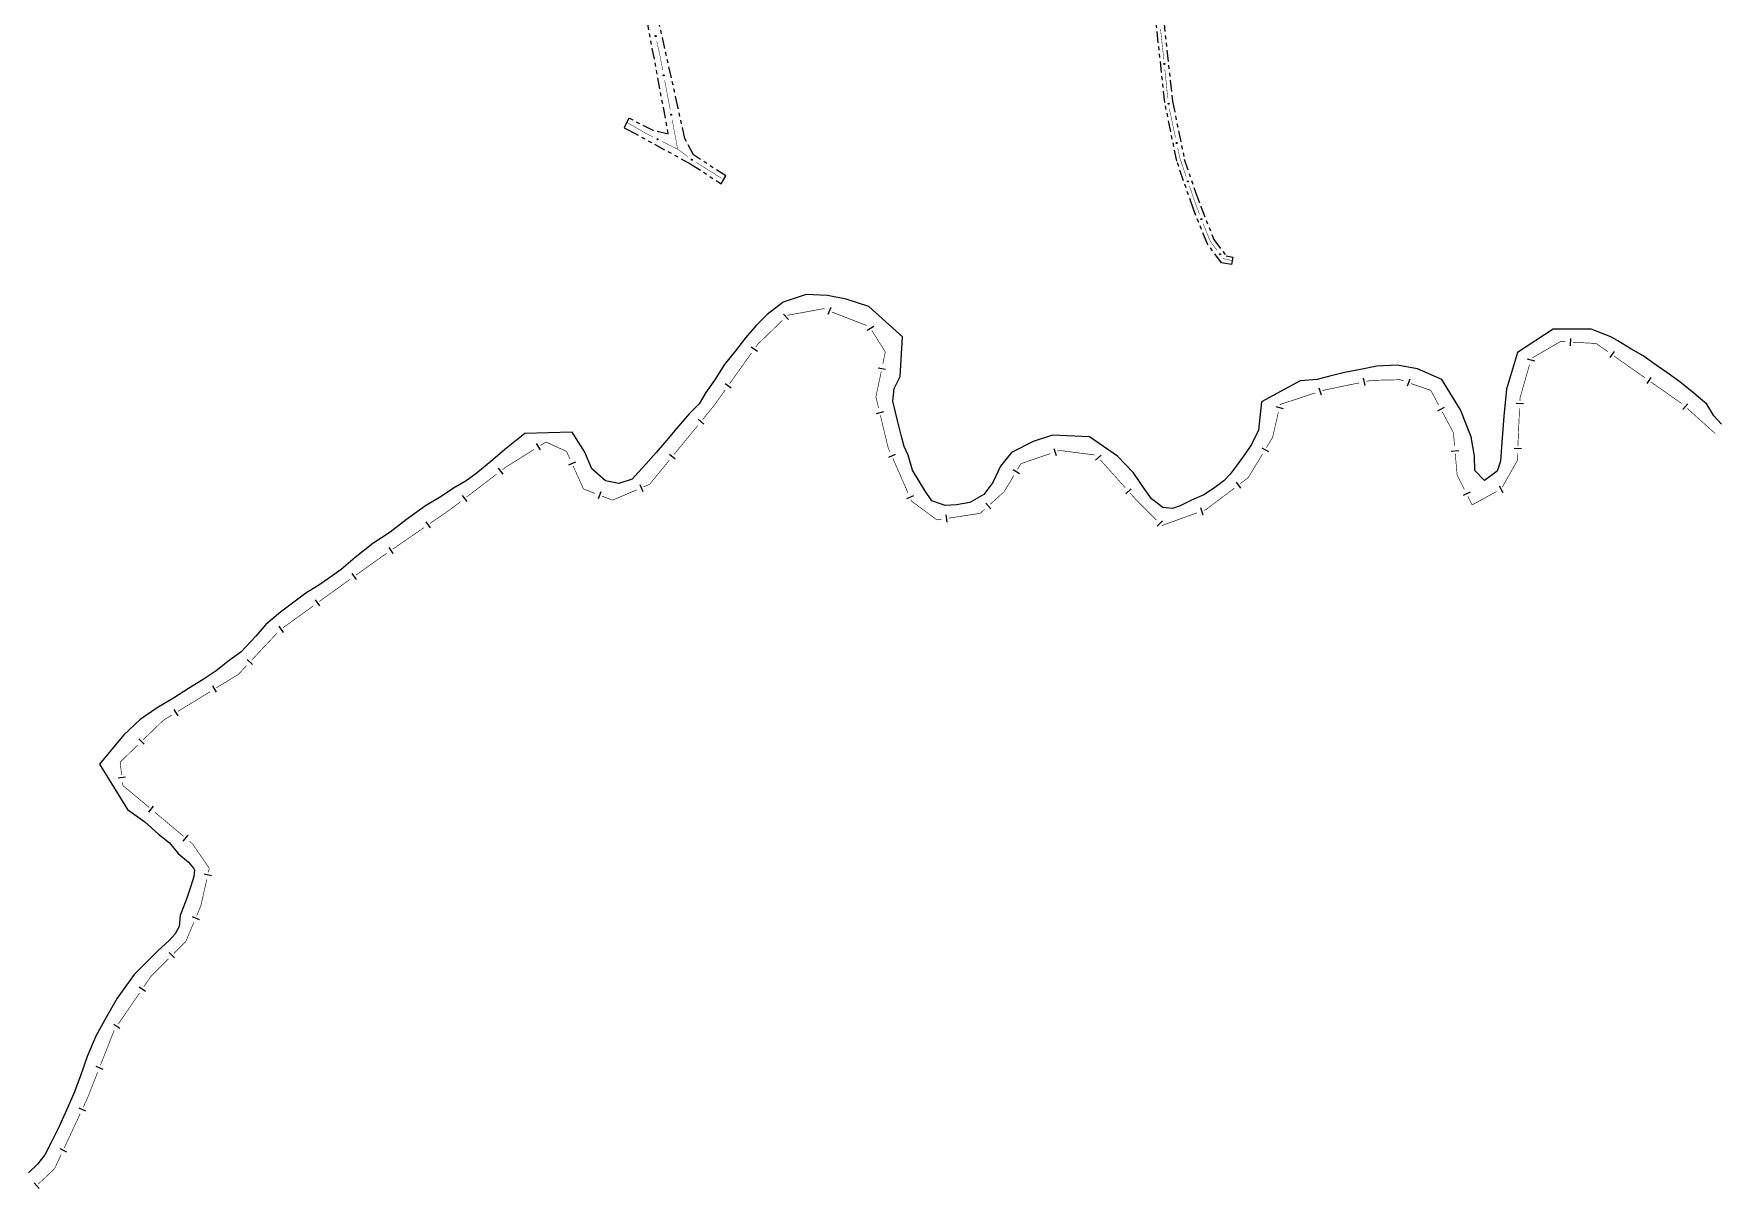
# Model space of a CAD drawing. Extents: x 212200 to 214553, y 4880545 to 4882659.
# Drawn here: x 213060 to 213732, y 4880841 to 4881302 of the extents above; entities that cross this region are included whole.
import ezdxf

# ---------------------------------------------------------------- set-up
doc = ezdxf.new("R2010")
doc.units = 0
doc.header["$LTSCALE"] = 1.5
doc.header["$MEASUREMENT"] = 0
doc.linetypes.add('TRACO_25', pattern=[8, 3, -1, 1, -1, 1, -1])
for name, color, linetype in [('HD-CURSO-PERENE', 170, 'CONTINUOUS'), ('LM-LIM-SETORES-BAIRROS', 250, 'CONTINUOUS'), ('SV-EIXO-RUA-N-PAV', 6, 'CONTINUOUS'), ('SV-RUA-NAO-PAV', 7, 'CONTINUOUS')]:
    doc.layers.add(name, color=color, linetype=linetype)

msp = doc.modelspace()

# ---------------------------------------------------------------- linework, layer by layer
at = {"layer": 'HD-CURSO-PERENE', "linetype": 'Continuous'}
msp.add_polyline3d([(213733.625953, 4881146.243936, 2.669058), (213730.613955, 4881149.544016, 2.70507), (213727.824119, 4881154.24489, 2.70507), (213722.549203, 4881158.652037, 2.70507), (213717.028318, 4881163.11981, 2.70507), (213711.83564, 4881166.820329, 2.70507), (213707.552086, 4881169.727392, 2.70507), (213702.352201, 4881173.488401, 2.70507), (213697.440776, 4881176.370524, 2.70507), (213692.322245, 4881179.535966, 2.70507), (213689.501179, 4881181.099513, 2.70507), (213681.64546, 4881184.162029, 2.70507), (213666.420262, 4881184.152108, 2.70507), (213652.21391, 4881174.891188, 2.70507), (213647.790253, 4881160.222366, 2.70507), (213646.787668, 4881149.447291, 2.70507), (213646.008574, 4881139.010976, 2.70507), (213645.463713, 4881131.477773, 2.70507), (213644.09158, 4881127.436446, 2.70507), (213639.073726, 4881123.689006, 2.70507), (213635.11259, 4881127.717834, 2.70507), (213634.986721, 4881133.436502, 2.70507), (213633.697386, 4881141.183072, 2.70507), (213629.38645, 4881152.000476, 2.70507), (213621.96477, 4881164.032217, 2.70507), (213612.237049, 4881168.341788, 2.70507), (213604.147288, 4881169.726141, 2.70507), (213596.083028, 4881169.34409, 2.70507), (213589.496289, 4881168.023665, 2.70507), (213583.19216, 4881166.8082, 2.70507), (213576.778748, 4881165.29324, 2.70507), (213572.222544, 4881164.018272, 2.70507), (213565.468221, 4881163.550571, 2.70507), (213549.973168, 4881155.180584, 2.70507), (213548.875296, 4881143.863109, 2.70507), (213546.074701, 4881138.052859, 2.70507), (213543.463452, 4881134.390592, 2.70507), (213540.351805, 4881130.035589, 2.70507), (213537.475132, 4881126.308366, 2.70507), (213534.928212, 4881123.590247, 2.70507), (213530.888099, 4881120.554762, 2.70507), (213527.022792, 4881117.983451, 2.70507), (213522.10291, 4881115.83443, 2.70507), (213517.521769, 4881113.641118, 2.70507), (213514.539686, 4881112.592579, 2.70507), (213510.647604, 4881113.002498, 2.70507), (213506.16531, 4881116.364219, 2.70507), (213503.123754, 4881120.526348, 2.70507), (213498.961624, 4881126.769543, 2.70507), (213492.558347, 4881133.492983, 2.70507), (213481.352613, 4881141.176915, 2.70507), (213466.62259, 4881141.877385, 2.70507), (213458.803198, 4881139.272503, 2.70507), (213450.268284, 4881134.928066, 2.70507), (213445.838959, 4881129.43251, 2.70507), (213442.703907, 4881122.877402, 2.70507), (213439.141348, 4881118.174825, 2.70507), (213433.583757, 4881114.897271, 2.70507), (213428.31117, 4881114.042257, 2.70507), (213423.751095, 4881113.757252, 2.70507), (213418.478508, 4881115.609782, 2.70507), (213415.628461, 4881119.74235, 2.753427), (213410.640879, 4881127.864984, 2.753427), (213408.913715, 4881133.898141, 2.753427), (213407.396967, 4881137.299279, 2.753427), (213406.228034, 4881141.866552, 2.753427), (213404.64794, 4881147.64879, 2.753427), (213402.781673, 4881155.441726, 2.753427), (213403.378821, 4881160.480903, 2.753427), (213405.774218, 4881165.310229, 2.753427), (213406.679435, 4881181.05296, 2.753427), (213393.289863, 4881193.176809, 2.753427), (213384.154772, 4881196.197659, 2.753427), (213376.715605, 4881197.573522, 2.753427), (213368.286647, 4881197.972609, 2.753427), (213359.037262, 4881194.934237, 2.753427), (213352.71943, 4881190.003969, 2.753427), (213348.211803, 4881185.44049, 2.753427), (213344.078521, 4881180.688989, 2.753427), (213339.982366, 4881175.46609, 2.753427), (213335.577878, 4881169.960227, 2.753427), (213331.748384, 4881163.984432, 2.753427), (213328.239635, 4881158.866544, 2.753427), (213325.488186, 4881154.383848, 2.753427), (213321.596583, 4881150.289872, 2.753427), (213316.644869, 4881144.656948, 2.753427), (213312.561747, 4881139.752413, 2.753427), (213308.418209, 4881134.875579, 2.753427), (213304.19249, 4881130.221219, 2.753427), (213301.319912, 4881127.030301, 2.753427), (213298.741066, 4881124.279532, 2.874318), (213293.411451, 4881122.560301, 2.874318), (213288.081836, 4881123.591839, 2.874318), (213282.752221, 4881128.405685, 2.874318), (213279.829529, 4881135.110685, 2.874318), (213274.880908, 4881143.008303, 2.874318), (213255.937415, 4881142.462775, 2.874318), (213247.937494, 4881136.085866, 2.874318), (213243.129287, 4881132.001761, 2.874318), (213236.319249, 4881126.428984, 2.874318), (213232.472001, 4881123.608404, 2.874318), (213227.445902, 4881120.61225, 2.874318), (213222.610696, 4881117.282174, 2.874318), (213216.305626, 4881113.598467, 2.874318), (213208.656032, 4881108.10118, 2.874318), (213202.236739, 4881103.040848, 2.874318), (213195.261508, 4881098.531564, 2.874318), (213188.213861, 4881092.949484, 2.874318), (213182.657405, 4881088.25397, 2.874318), (213177.60367, 4881084.641309, 2.874318), (213173.743021, 4881081.984659, 2.874318), (213168.500285, 4881078.725713, 2.874318), (213163.242637, 4881074.745648, 2.874318), (213158.357741, 4881071.191123, 2.874318), (213152.586353, 4881066.237383, 2.874318), (213148.563613, 4881061.57008, 2.874318), (213142.637763, 4881055.207151, 2.874318), (213137.872475, 4881051.813714, 2.874318), (213132.74734, 4881047.712047, 2.874318), (213127.562837, 4881044.290245, 2.874318), (213121.72531, 4881040.709277, 2.874318), (213115.694769, 4881036.831302, 2.874318), (213109.160733, 4881032.936731, 2.874318), (213102.384885, 4881028.278447, 2.874318), (213095.89486, 4881022.222903, 2.874318), (213086.090116, 4881010.468192, 2.874318), (213097.33615, 4880992.333531, 2.874318), (213104.28739, 4880987.497867, 2.874318), (213109.774728, 4880982.508634, 2.874318), (213114.071627, 4880979.075013, 2.874318), (213117.607904, 4880974.756497, 2.874318), (213121.749632, 4880971.316122, 2.874318), (213123.626583, 4880968.914265, 2.874318), (213124.094624, 4880968.095214, 2.874318), (213123.812562, 4880965.594793, 2.874318), (213122.554584, 4880961.731349, 2.874318), (213121.058423, 4880956.946327, 2.874318), (213118.299603, 4880950.079224, 2.874318), (213117.906864, 4880945.636654, 2.874318), (213116.376585, 4880942.708108, 2.874318), (213113.996868, 4880940.015892, 2.874318), (213109.469048, 4880935.921788, 2.874318), (213103.871501, 4880930.353198, 2.874318), (213099.990855, 4880926.473544, 2.874318), (213093.207106, 4880917.093629, 2.874318), (213088.898525, 4880909.593307, 2.874318), (213084.64987, 4880901.859997, 2.874318), (213081.276862, 4880893.730015, 2.874318), (213078.6118, 4880885.984414, 2.874318), (213075.887389, 4880878.948022, 2.874318), (213072.920707, 4880872.279938, 2.874318), (213070.005352, 4880865.787028, 2.874318), (213066.681694, 4880859.118375, 2.874318), (213064.297424, 4880854.496181, 2.874318), (213061.368404, 4880850.77496, 2.874318), (213057.829334, 4880847.252776, 2.874318)], dxfattribs=at)
at = {"layer": 'LM-LIM-SETORES-BAIRROS'}
for points in [[(213359.134961, 4881190.109251), (213361.222347, 4881187.95453)], [(213378.037811, 4881192.7974), (213376.953227, 4881190.000316)], [(213395.20383, 4881185.273814), (213392.665131, 4881183.675374)], [(213346.340906, 4881177.10912), (213348.784606, 4881175.36891)], [(213673.402847, 4881180.493226), (213673.24517, 4881177.497372)], [(213690.766257, 4881175.23675), (213689.04142, 4881172.782175)], [(213399.909002, 4881168.020353), (213396.972061, 4881168.632215)], [(213656.116352, 4881172.324062), (213659.000924, 4881171.499898)], [(213335.899644, 4881162.446922), (213338.343344, 4881160.706712)], [(213590.655258, 4881164.594963), (213591.265598, 4881161.657704)], [(213609.189215, 4881164.209425), (213608.210259, 4881161.373645)], [(213705.493707, 4881164.887731), (213703.768871, 4881162.433156)], [(213572.905164, 4881160.751819), (213573.842091, 4881157.901877)], [(213325.096284, 4881148.189028), (213327.416909, 4881146.287792)], [(213399.085354, 4881151.0998), (213396.168684, 4881150.397638)], [(213555.715049, 4881153.216427), (213558.639624, 4881152.547953)], [(213622.968525, 4881152.856732), (213620.321466, 4881151.444968)], [(213651.620424, 4881154.589317), (213654.617421, 4881154.455123)], [(213720.260557, 4881154.296331), (213718.25125, 4881152.068622)], [(213260.507762, 4881138.456155), (213262.103067, 4881135.915485)], [(213467.113255, 4881136.540616), (213468.082687, 4881133.701566)], [(213550.178433, 4881136.800105), (213552.745629, 4881135.247847)], [(213628.760376, 4881135.553185), (213625.772158, 4881135.287566)], [(213650.81526, 4881136.607334), (213653.812258, 4881136.47314)], [(213245.284823, 4881128.614661), (213247.104171, 4881126.229295)], [(213276.160856, 4881131.098089), (213273.425092, 4881129.866995)], [(213313.688871, 4881134.265274), (213316.009496, 4881132.364038)], [(213403.834898, 4881134.06036), (213401.087533, 4881132.855376)], [(213450.849019, 4881128.131666), (213453.421497, 4881126.588178)], [(213486.033831, 4881133.822628), (213483.799325, 4881131.820883)], [(213301.801765, 4881122.159193), (213302.987732, 4881119.403565)], [(213539.855458, 4881123.069954), (213541.663957, 4881120.676352)], [(213644.880849, 4881121.610678), (213646.323347, 4881118.980241)], [(213230.972623, 4881117.698576), (213232.79197, 4881115.313209)], [(213286.324511, 4881119.2685), (213285.241529, 4881116.470796)], [(213411.064805, 4881117.576173), (213408.31744, 4881116.371188)], [(213439.925057, 4881114.639494), (213441.934363, 4881112.411785)], [(213498.044301, 4881120.415592), (213495.809795, 4881118.413847)], [(213633.259394, 4881119.028437), (213630.576112, 4881117.686797)], [(213423.977904, 4881110.044322), (213424.42923, 4881107.078465)], [(213525.629555, 4881112.908933), (213526.649963, 4881110.087804)], [(213216.414715, 4881107.244265), (213218.117133, 4881104.774089)], [(213510.525567, 4881107.567552), (213508.404247, 4881105.446231)], [(213201.593658, 4881097.029752), (213203.296076, 4881094.559576)], [(213186.884155, 4881086.610106), (213188.630131, 4881084.170523)], [(213172.267723, 4881076.088167), (213174.029682, 4881073.660101)], [(213157.699331, 4881065.516413), (213159.46129, 4881063.088348)], [(213145.108586, 4881052.272183), (213147.29865, 4881050.22191)], [(213131.209598, 4881041.727369), (213132.776534, 4881039.169106)], [(213115.860019, 4881032.325751), (213117.426955, 4881029.767488)], [(213101.874214, 4881020.628078), (213103.960088, 4881018.471894)], [(213093.621057, 4881005.033899), (213096.599688, 4881005.391334)], [(213105.82155, 4880991.372141), (213107.75235, 4880993.668227)], [(213119.598068, 4880979.787342), (213121.528868, 4880982.083428)], [(213127.942487, 4880966.683518), (213130.869316, 4880966.024981)], [(213123.181939, 4880949.660464), (213125.946845, 4880948.496293)], [(213114.021008, 4880935.22905), (213116.142328, 4880933.107729)], [(213102.001153, 4880921.552704), (213104.477074, 4880919.858652)], [(213091.836842, 4880906.697173), (213094.312764, 4880905.003121)], [(213084.743064, 4880889.832013), (213087.5337, 4880888.730946)], [(213077.90929, 4880873.285295), (213080.627839, 4880872.016639)], [(213070.297351, 4880856.973999), (213073.015901, 4880855.705342)], [(213060.029157, 4880843.301812), (213062.074334, 4880841.106988)]]:
    msp.add_lwpolyline(points, dxfattribs=at)
at = {"layer": 'LM-LIM-SETORES-BAIRROS', "const_width": 0.25}
for points in [[(213375.11084, 4881192.323529), (213360.907492, 4881189.707122)], [(213375.630797, 4881192.121914), (213375.11084, 4881192.323529)], [(213392.4133, 4881185.614412), (213378.42788, 4881191.03733)], [(213358.742174, 4881187.6403), (213349.405051, 4881178.594962)], [(213399.848063, 4881175.082435), (213394.467294, 4881183.628361)], [(213348.874391, 4881178.080886), (213348.142826, 4881177.053581)], [(213349.405051, 4881178.594962), (213348.874391, 4881178.080886)], [(213399.664257, 4881174.200166), (213399.848063, 4881175.082435)], [(213669.333868, 4881179.205305), (213658.087861, 4881172.675365)], [(213670.328155, 4881179.152976), (213669.333868, 4881179.205305)], [(213671.326773, 4881179.100417), (213670.328155, 4881179.152976)], [(213683.576511, 4881178.455692), (213674.322626, 4881178.94274)], [(213684.176497, 4881178.034081), (213683.576511, 4881178.455692)], [(213688.267455, 4881175.159354), (213684.176497, 4881178.034081)], [(213346.402616, 4881174.609882), (213337.701564, 4881162.391383)], [(213398.84844, 4881170.284245), (213399.664257, 4881174.200166)], [(213657.009196, 4881169.988932), (213653.437821, 4881157.489121)], [(213702.994906, 4881164.810334), (213690.72203, 4881173.434517)], [(213396.099999, 4881157.091727), (213398.236577, 4881167.347304)], [(213589.002256, 4881162.719441), (213575.295051, 4881159.87119)], [(213593.804998, 4881163.717413), (213591.939514, 4881163.32978)], [(213593.899644, 4881163.719466), (213593.804998, 4881163.717413)], [(213605.294202, 4881163.967178), (213593.899644, 4881163.719466)], [(213605.863957, 4881163.77049), (213605.294202, 4881163.967178)], [(213606.809217, 4881163.444172), (213605.863957, 4881163.77049)], [(213617.610584, 4881159.715372), (213609.644997, 4881162.465217)], [(213717.722356, 4881154.461315), (213705.449481, 4881163.085498)], [(213335.961354, 4881159.947684), (213331.320793, 4881153.431151)], [(213396.222696, 4881156.582061), (213396.099999, 4881157.091727)], [(213397.158911, 4881152.693166), (213396.222696, 4881156.582061)], [(213571.473666, 4881158.70223), (213558.173938, 4881154.329906)], [(213574.573071, 4881159.721168), (213574.323608, 4881159.639157)], [(213575.295051, 4881159.87119), (213574.573071, 4881159.721168)], [(213617.88029, 4881159.209674), (213617.610584, 4881159.715372)], [(213620.703819, 4881153.915556), (213617.88029, 4881159.209674)], [(213653.217193, 4881156.716921), (213653.163654, 4881155.521219)], [(213653.437821, 4881157.489121), (213653.217193, 4881156.716921)], [(213331.25849, 4881153.343663), (213326.890342, 4881148.011952)], [(213331.320793, 4881153.431151), (213331.25849, 4881153.343663)], [(213400.972482, 4881136.852181), (213397.861073, 4881149.776496)], [(213556.731687, 4881150.932473), (213554.503439, 4881141.183888)], [(213557.454156, 4881154.093276), (213557.400161, 4881153.857048)], [(213558.173938, 4881154.329906), (213557.454156, 4881154.093276)], [(213626.605938, 4881142.849084), (213622.115584, 4881151.268497)], [(213653.02946, 4881152.524222), (213652.35849, 4881137.539236)], [(213731.137019, 4881142.466176), (213719.998473, 4881152.512708)], [(213324.989106, 4881145.691326), (213315.482929, 4881134.088198)], [(213554.503439, 4881141.183888), (213554.455705, 4881140.975052)], [(213626.646489, 4881142.392884), (213626.605938, 4881142.849084)], [(213627.089188, 4881137.412521), (213626.646489, 4881142.392884)], [(213259.611635, 4881136.122284), (213248.602065, 4881129.209298)], [(213264.355547, 4881139.10102), (213262.152305, 4881137.717588)], [(213264.718266, 4881138.936148), (213264.355547, 4881139.10102)], [(213272.601288, 4881135.352956), (213264.718266, 4881138.936148)], [(213272.741151, 4881135.04215), (213272.601288, 4881135.352956)], [(213273.972245, 4881132.306385), (213272.741151, 4881135.04215)], [(213401.256231, 4881136.205233), (213400.972482, 4881136.852181)], [(213401.657893, 4881135.289445), (213401.256231, 4881136.205233)], [(213465.705271, 4881134.474803), (213454.349073, 4881130.597077)], [(213469.374651, 4881135.727762), (213468.544321, 4881135.444235)], [(213469.496253, 4881135.712173), (213469.374651, 4881135.727762)], [(213483.382596, 4881133.931872), (213469.496253, 4881135.712173)], [(213554.455705, 4881140.975052), (213551.979451, 4881136.879708)], [(213628.105163, 4881125.982796), (213627.354807, 4881134.424303)], [(213652.224296, 4881134.542239), (213652.134834, 4881132.544241)], [(213248.238872, 4881128.981247), (213246.989619, 4881128.028427)], [(213248.602065, 4881129.209298), (213248.238872, 4881128.981247)], [(213279.347803, 4881120.360699), (213275.203339, 4881129.570621)], [(213313.581693, 4881131.767572), (213305.976751, 4881122.485069)], [(213408.8878, 4881118.805257), (213402.862877, 4881132.54208)], [(213454.007588, 4881130.480472), (213452.649754, 4881128.217415)], [(213454.349073, 4881130.597077), (213454.007588, 4881130.480472)], [(213495.592551, 4881120.90439), (213485.583826, 4881132.07692)], [(213550.427193, 4881134.312512), (213544.73558, 4881124.89946)], [(213652.092773, 4881131.604892), (213646.147185, 4881121.112677)], [(213652.134834, 4881132.544241), (213652.092773, 4881131.604892)], [(213244.604253, 4881126.20908), (213232.677419, 4881117.112342)], [(213305.771655, 4881122.234731), (213303.313291, 4881121.176701)], [(213305.976751, 4881122.485069), (213305.771655, 4881122.234731)], [(213451.106266, 4881125.644936), (213447.504796, 4881119.642486)], [(213544.710738, 4881124.858376), (213541.557575, 4881122.475986)], [(213544.73558, 4881124.89946), (213544.710738, 4881124.858376)], [(213628.340044, 4881125.513034), (213628.105163, 4881125.982796)], [(213631.023326, 4881120.146471), (213628.340044, 4881125.513034)], [(213230.292052, 4881115.292994), (213226.316441, 4881112.260749)], [(213280.187611, 4881120.035613), (213279.347803, 4881120.360699)], [(213283.917884, 4881118.591636), (213280.187611, 4881120.035613)], [(213290.966802, 4881115.863023), (213286.715588, 4881117.508654)], [(213291.372238, 4881116.037514), (213290.966802, 4881115.863023)], [(213300.557663, 4881119.990735), (213291.372238, 4881116.037514)], [(213410.342642, 4881115.488216), (213410.092784, 4881116.057892)], [(213410.646338, 4881115.263256), (213410.342642, 4881115.488216)], [(213420.462415, 4881107.992088), (213410.646338, 4881115.263256)], [(213447.261073, 4881119.23628), (213441.67228, 4881114.195408)], [(213447.504796, 4881119.642486), (213447.261073, 4881119.23628)], [(213500.108776, 4881115.863023), (213497.594296, 4881118.669884)], [(213500.272519, 4881115.69928), (213500.108776, 4881115.863023)], [(213508.050694, 4881107.921105), (213500.272519, 4881115.69928)], [(213539.163973, 4881120.667487), (213527.993831, 4881112.227824)], [(213634.102066, 4881113.988991), (213632.364966, 4881117.46319)], [(213643.848474, 4881119.333795), (213634.203537, 4881114.044636)], [(213226.125294, 4881112.114959), (213218.089316, 4881106.57665)], [(213226.316441, 4881112.260749), (213226.125294, 4881112.114959)], [(213421.23771, 4881108.110067), (213420.462415, 4881107.992088)], [(213422.226329, 4881108.260509), (213421.23771, 4881108.110067)], [(213437.70351, 4881110.615733), (213425.192186, 4881108.711835)], [(213437.959431, 4881110.846564), (213437.70351, 4881110.615733)], [(213439.444571, 4881112.186102), (213437.959431, 4881110.846564)], [(213524.259007, 4881110.818096), (213511.09374, 4881106.056191)], [(213527.84445, 4881112.114959), (213527.080136, 4881111.838504)], [(213527.993831, 4881112.227824), (213527.84445, 4881112.114959)], [(213634.203537, 4881114.044636), (213634.102066, 4881113.988991)], [(213215.61914, 4881104.874231), (213203.268259, 4881096.362137)], [(213510.228549, 4881105.74325), (213510.172014, 4881105.799785)], [(213511.09374, 4881106.056191), (213510.228549, 4881105.74325)], [(213200.798083, 4881094.659718), (213199.151299, 4881093.524773)], [(213198.38962, 4881092.999832), (213188.570338, 4881085.972306)], [(213199.151299, 4881093.524773), (213198.38962, 4881092.999832)], [(213186.130754, 4881084.22633), (213179.625199, 4881079.570393)], [(213179.274493, 4881079.319398), (213173.958057, 4881075.461454)], [(213179.625199, 4881079.570393), (213179.274493, 4881079.319398)], [(213171.529992, 4881073.699495), (213159.389666, 4881064.8897)], [(213157.138407, 4881062.927389), (213146.887042, 4881051.977068)], [(213144.83677, 4881049.787004), (213142.103072, 4881046.866918)], [(213141.606449, 4881046.336434), (213132.845821, 4881040.970549)], [(213142.103072, 4881046.866918), (213141.606449, 4881046.336434)], [(213130.287557, 4881039.403613), (213117.496241, 4881031.568932)], [(213111.621937, 4881027.97092), (213103.635879, 4881020.245277)], [(213112.379715, 4881028.435059), (213111.621937, 4881027.97092)], [(213114.937978, 4881030.001996), (213112.379715, 4881028.435059)], [(213101.479695, 4881018.159404), (213095.011142, 4881011.901782)], [(213095.011142, 4881011.901782), (213094.380842, 4881011.292035)], [(213094.380842, 4881011.292035), (213094.991227, 4881006.205493)], [(213095.348663, 4881003.226863), (213095.467808, 4881002.233986)], [(213095.467808, 4881002.233986), (213095.505261, 4881001.921875)], [(213095.505261, 4881001.921875), (213106.018869, 4880993.160536)], [(213108.317674, 4880991.232984), (213119.798106, 4880981.578985)], [(213122.094192, 4880979.648185), (213122.859554, 4880979.004585)], [(213122.859554, 4880979.004585), (213123.240935, 4880978.683878)], [(213123.240935, 4880978.683878), (213129.787817, 4880969.227272)], [(213129.987451, 4880968.938912), (213129.625414, 4880967.329859)], [(213129.787817, 4880969.227272), (213129.987451, 4880968.938912)], [(213128.966877, 4880964.40303), (213126.771755, 4880954.646932)], [(213126.614193, 4880953.946655), (213124.952449, 4880950.000013)], [(213126.771755, 4880954.646932), (213126.614193, 4880953.946655)], [(213123.788278, 4880947.235107), (213120.683822, 4880939.862024)], [(213120.617291, 4880939.704012), (213115.788775, 4880934.875496)], [(213120.683822, 4880939.862024), (213120.617291, 4880939.704012)], [(213107.303494, 4880926.390215), (213106.749454, 4880925.836175)], [(213113.667455, 4880932.754176), (213107.303494, 4880926.390215)], [(213106.749454, 4880925.836175), (213103.803797, 4880921.530985)], [(213102.109746, 4880919.055063), (213093.639487, 4880906.675454)], [(213092.010741, 4880904.164873), (213086.505405, 4880890.211691)], [(213085.404337, 4880887.421055), (213081.36709, 4880877.188722)], [(213081.262618, 4880876.923939), (213079.69145, 4880873.55715)], [(213081.36709, 4880877.188722), (213081.262618, 4880876.923939)], [(213078.422793, 4880870.838601), (213072.079511, 4880857.245853)], [(213070.810855, 4880854.527304), (213068.273542, 4880849.090205)], [(213068.144394, 4880848.813459), (213061.783354, 4880842.886126)], [(213068.273542, 4880849.090205), (213068.144394, 4880848.813459)]]:
    msp.add_lwpolyline(points, dxfattribs=at)
at = {"layer": 'SV-EIXO-RUA-N-PAV', "const_width": 0.18}
for points in [[(213509.713601, 4881303.980764), (213509.922971, 4881301.991753)], [(213310.210256, 4881291.77551), (213308.600038, 4881299.222768)], [(213509.922971, 4881301.991753), (213509.95713, 4881301.667237)], [(213509.95713, 4881301.667237), (213510.999972, 4881292.049921)], [(213310.280898, 4881291.40147), (213310.210256, 4881291.77551)], [(213311.023223, 4881287.470954), (213310.280898, 4881291.40147)], [(213313.918253, 4881272.142143), (213311.765548, 4881283.540439)], [(213511.415517, 4881288.071591), (213512.219004, 4881280.112043)], [(213512.219004, 4881280.112043), (213512.308471, 4881279.225764)], [(213512.308471, 4881279.225764), (213512.694122, 4881276.140557)], [(213313.992496, 4881271.748886), (213313.918253, 4881272.142143)], [(213513.225506, 4881272.17739), (213514.891578, 4881264.3528)], [(213296.654673, 4881266.716118), (213304.458893, 4881262.233468)], [(213304.458893, 4881262.233468), (213304.505646, 4881262.206613)], [(213304.505646, 4881262.206613), (213307.14472, 4881260.897149)], [(213316.960712, 4881256.026619), (213314.73455, 4881267.818319)], [(213514.891578, 4881264.3528), (213515.074754, 4881263.492528)], [(213515.074754, 4881263.492528), (213515.727267, 4881260.441071)], [(213310.727882, 4881259.119244), (213316.102626, 4881256.452386)], [(213316.102626, 4881256.452386), (213316.960712, 4881256.026619)], [(213316.960712, 4881256.026619), (213321.011083, 4881253.023757)], [(213516.563703, 4881256.529502), (213517.400139, 4881252.617933)], [(213324.318188, 4881250.778783), (213334.475189, 4881244.38853)], [(213517.400139, 4881252.617933), (213517.426095, 4881252.496552)], [(213517.426095, 4881252.496552), (213519.637782, 4881245.986091)], [(213519.637782, 4881245.986091), (213519.881171, 4881245.269637)], [(213519.881171, 4881245.269637), (213519.959935, 4881245.039404)], [(213521.254686, 4881241.254748), (213523.196812, 4881235.577764)], [(213523.196812, 4881235.577764), (213523.47734, 4881234.75776)], [(213523.47734, 4881234.75776), (213525.306336, 4881229.96131)], [(213526.731527, 4881226.22382), (213526.866037, 4881225.871075)], [(213526.866037, 4881225.871075), (213529.368652, 4881219.739668)], [(213529.368652, 4881219.739668), (213529.63232, 4881219.093681)], [(213529.63232, 4881219.093681), (213532.247031, 4881215.677125)], [(213534.678035, 4881212.500614), (213534.819101, 4881212.316287)], [(213534.819101, 4881212.316287), (213537.518784, 4881211.705618)], [(213537.518784, 4881211.705618), (213538.293988, 4881211.530266)]]:
    msp.add_lwpolyline(points, dxfattribs=at)
at = {"layer": 'SV-EIXO-RUA-N-PAV'}
for points in [[(213308.100143, 4881301.013898), (213308.05866, 4881301.039806), (213308.028307, 4881301.070556), (213308.010371, 4881301.103489), (213308.002111, 4881301.136724), (213307.99749, 4881301.171677), (213308.000606, 4881301.207945), (213308.012981, 4881301.247432), (213308.038678, 4881301.289227), (213308.072222, 4881301.318251), (213308.103569, 4881301.337562), (213308.137729, 4881301.348171), (213308.171759, 4881301.352091), (213308.209325, 4881301.347608), (213308.249218, 4881301.334677), (213308.290619, 4881301.30782), (213308.320171, 4881301.27747), (213308.336682, 4881301.245159), (213308.34713, 4881301.21075), (213308.35142, 4881301.17501), (213308.348156, 4881301.139426), (213308.335064, 4881301.099283), (213308.308014, 4881301.058771), (213308.27808, 4881301.028952), (213308.24601, 4881301.011991), (213308.211902, 4881301.002468), (213308.176901, 4881300.997407), (213308.140314, 4881300.999021), (213308.100143, 4881301.013898)], [(213511.309738, 4881290.215489), (213511.348055, 4881290.185093), (213511.37477, 4881290.151135), (213511.388901, 4881290.116398), (213511.393383, 4881290.082447), (213511.394057, 4881290.047196), (213511.386895, 4881290.011506), (213511.370172, 4881289.973655), (213511.339952, 4881289.935005), (213511.303366, 4881289.909923), (213511.270051, 4881289.894248), (213511.234918, 4881289.887536), (213511.200663, 4881289.887455), (213511.163836, 4881289.89612), (213511.125644, 4881289.913442), (213511.087514, 4881289.94477), (213511.061551, 4881289.978242), (213511.048766, 4881290.0122), (213511.042241, 4881290.047563), (213511.041985, 4881290.083559), (213511.049217, 4881290.118553), (213511.066726, 4881290.156976), (213511.098146, 4881290.194199), (213511.131235, 4881290.220476), (213511.165004, 4881290.233734), (213511.199964, 4881290.239374), (213511.235312, 4881290.24048), (213511.271488, 4881290.234774), (213511.309738, 4881290.215489)], [(213311.312882, 4881285.344083), (213311.272094, 4881285.371072), (213311.242559, 4881285.402609), (213311.225495, 4881285.436002), (213311.218111, 4881285.469443), (213311.21441, 4881285.504505), (213311.218477, 4881285.540678), (213311.231885, 4881285.579827), (213311.258672, 4881285.620932), (213311.292967, 4881285.649065), (213311.32481, 4881285.667545), (213311.359237, 4881285.677253), (213311.393358, 4881285.680278), (213311.430793, 4881285.67481), (213311.470334, 4881285.660835), (213311.511015, 4881285.6329), (213311.539758, 4881285.601783), (213311.555415, 4881285.56905), (213311.564955, 4881285.534379), (213311.568305, 4881285.498538), (213311.564107, 4881285.463052), (213311.549965, 4881285.423267), (213311.521861, 4881285.38348), (213311.491153, 4881285.354457), (213311.458649, 4881285.338345), (213311.424303, 4881285.329721), (213311.389181, 4881285.325581), (213311.352648, 4881285.328156), (213311.312882, 4881285.344083)], [(213314.282008, 4881269.621995), (213314.241223, 4881269.648987), (213314.211689, 4881269.680526), (213314.194628, 4881269.71392), (213314.187246, 4881269.747362), (213314.183547, 4881269.782424), (213314.187617, 4881269.818597), (213314.201028, 4881269.857744), (213314.227817, 4881269.898848), (213314.262114, 4881269.926978), (213314.293959, 4881269.945457), (213314.328386, 4881269.955162), (213314.362508, 4881269.958184), (213314.399942, 4881269.952714), (213314.439482, 4881269.938737), (213314.480161, 4881269.910798), (213314.508902, 4881269.87968), (213314.524557, 4881269.846946), (213314.534095, 4881269.812273), (213314.537442, 4881269.776432), (213314.533242, 4881269.740947), (213314.519097, 4881269.701162), (213314.490989, 4881269.661378), (213314.46028, 4881269.632357), (213314.427775, 4881269.616247), (213314.393428, 4881269.607625), (213314.358306, 4881269.603488), (213314.321773, 4881269.606066), (213314.282008, 4881269.621995)], [(213513.0336, 4881274.312226), (213513.072628, 4881274.282749), (213513.100143, 4881274.249435), (213513.115094, 4881274.215044), (213513.120381, 4881274.181208), (213513.121892, 4881274.145984), (213513.11558, 4881274.110134), (213513.09976, 4881274.071897), (213513.070466, 4881274.032539), (213513.034486, 4881274.006596), (213513.001553, 4881273.990134), (213512.966589, 4881273.982589), (213512.932346, 4881273.981695), (213512.895324, 4881273.989483), (213512.856731, 4881274.005893), (213512.817868, 4881274.036307), (213512.791117, 4881274.069153), (213512.777529, 4881274.102797), (213512.770167, 4881274.137996), (213512.769055, 4881274.173976), (213512.775454, 4881274.209131), (213512.792046, 4881274.247959), (213512.822574, 4881274.285918), (213512.855029, 4881274.312973), (213512.888474, 4881274.32703), (213512.92329, 4881274.333498), (213512.958602, 4881274.335443), (213512.994903, 4881274.330598), (213513.0336, 4881274.312226)], [(213308.856521, 4881260.170668), (213308.902647, 4881260.186932), (213308.945615, 4881260.191477), (213308.982543, 4881260.184953), (213309.013673, 4881260.170679), (213309.043875, 4881260.15249), (213309.070279, 4881260.127432), (213309.093425, 4881260.09313), (213309.110064, 4881260.046975), (213309.111827, 4881260.002652), (213309.107368, 4881259.966105), (213309.094354, 4881259.932788), (213309.076191, 4881259.903744), (213309.049256, 4881259.877178), (213309.014265, 4881259.854061), (213308.967449, 4881259.838454), (213308.925294, 4881259.834286), (213308.889741, 4881259.841534), (213308.856329, 4881259.854831), (213308.825717, 4881259.873771), (213308.79994, 4881259.898517), (213308.776729, 4881259.933789), (213308.761936, 4881259.980201), (213308.7573, 4881260.022198), (213308.764047, 4881260.057844), (213308.777878, 4881260.090443), (213308.795754, 4881260.120958), (213308.819837, 4881260.148549), (213308.856521, 4881260.170668)], [(213516.223087, 4881258.648809), (213516.26451, 4881258.622807), (213516.294794, 4881258.591988), (213516.312654, 4881258.559014), (213516.320839, 4881258.52576), (213516.32538, 4881258.490797), (213516.322182, 4881258.454536), (213516.309718, 4881258.415077), (213516.283925, 4881258.373341), (213516.250315, 4881258.344393), (213516.218924, 4881258.325154), (213516.184741, 4881258.314623), (213516.150702, 4881258.31078), (213516.113146, 4881258.315348), (213516.073282, 4881258.32837), (213516.031942, 4881258.355321), (213516.00246, 4881258.385738), (213515.986022, 4881258.418086), (213515.975653, 4881258.452519), (213515.971444, 4881258.488269), (213515.974789, 4881258.523845), (213515.987972, 4881258.563959), (213516.015114, 4881258.604409), (213516.045116, 4881258.63416), (213516.077224, 4881258.651048), (213516.111354, 4881258.660493), (213516.146366, 4881258.665475), (213516.18295, 4881258.663777), (213516.223087, 4881258.648809)], [(213322.562361, 4881252.013512), (213322.609891, 4881252.025042), (213322.653099, 4881252.025233), (213322.689181, 4881252.015019), (213322.718713, 4881251.99768), (213322.746928, 4881251.976538), (213322.770672, 4881251.948946), (213322.790241, 4881251.912486), (213322.802142, 4881251.864888), (213322.799428, 4881251.820613), (213322.791307, 4881251.784702), (213322.775, 4881251.752867), (213322.754002, 4881251.725802), (213322.724526, 4881251.702086), (213322.687383, 4881251.682615), (213322.639232, 4881251.671807), (213322.596871, 4881251.671911), (213322.56223, 4881251.682706), (213322.530329, 4881251.699303), (213322.501782, 4881251.721233), (213322.478631, 4881251.748451), (213322.459095, 4881251.785884), (213322.449056, 4881251.833551), (213322.448677, 4881251.875801), (213322.458983, 4881251.910585), (213322.476031, 4881251.941624), (213322.496892, 4881251.970181), (213322.523634, 4881251.995204), (213322.562361, 4881252.013512)], [(213520.664957, 4881243.318653), (213520.709174, 4881243.29775), (213520.742901, 4881243.270743), (213520.764548, 4881243.240122), (213520.776622, 4881243.208074), (213520.785281, 4881243.173897), (213520.786408, 4881243.137513), (213520.778715, 4881243.096854), (213520.758058, 4881243.052352), (213520.728121, 4881243.01962), (213520.699235, 4881242.996791), (213520.666543, 4881242.982277), (213520.633201, 4881242.974422), (213520.595369, 4881242.9745), (213520.554241, 4881242.982699), (213520.509995, 4881243.004554), (213520.477111, 4881243.031257), (213520.45695, 4881243.061426), (213520.442568, 4881243.094385), (213520.434146, 4881243.129383), (213520.433245, 4881243.165104), (213520.441574, 4881243.206499), (213520.463723, 4881243.249884), (213520.489982, 4881243.282986), (213520.51986, 4881243.303564), (213520.552627, 4881243.316994), (213520.586801, 4881243.326095), (213520.623327, 4881243.328752), (213520.664957, 4881243.318653)], [(213526.070595, 4881228.266037), (213526.115509, 4881228.24668), (213526.150153, 4881228.220859), (213526.172849, 4881228.191006), (213526.186026, 4881228.159397), (213526.195865, 4881228.12554), (213526.198253, 4881228.089218), (213526.191974, 4881228.048316), (213526.172872, 4881228.003124), (213526.144089, 4881227.969374), (213526.116012, 4881227.945557), (213526.083842, 4881227.929919), (213526.050793, 4881227.920912), (213526.01298, 4881227.919679), (213525.971593, 4881227.926447), (213525.926616, 4881227.946754), (213525.892826, 4881227.972302), (213525.871631, 4881228.001753), (213525.856115, 4881228.034193), (213525.846484, 4881228.068878), (213525.844345, 4881228.104547), (213525.851235, 4881228.146206), (213525.871866, 4881228.190333), (213525.896962, 4881228.224325), (213525.926108, 4881228.245927), (213525.95839, 4881228.260485), (213525.992227, 4881228.270766), (213526.02864, 4881228.274687), (213526.070595, 4881228.266037)], [(213533.462629, 4881214.269872), (213533.511197, 4881214.264114), (213533.551762, 4881214.249233), (213533.582023, 4881214.227085), (213533.60366, 4881214.20054), (213533.622737, 4881214.17089), (213533.635376, 4881214.136753), (213533.64101, 4881214.095758), (213533.635576, 4881214.046997), (213533.617602, 4881214.006444), (213533.597475, 4881213.975615), (213533.571094, 4881213.951459), (213533.54198, 4881213.933409), (213533.506087, 4881213.921454), (213533.464487, 4881213.916149), (213533.415588, 4881213.9228), (213533.375919, 4881213.937661), (213533.347212, 4881213.959853), (213533.323096, 4881213.986528), (213533.303982, 4881214.017031), (213533.291769, 4881214.050612), (213533.286503, 4881214.092507), (213533.293707, 4881214.140683), (213533.308078, 4881214.180417), (213533.32986, 4881214.209428), (213533.356657, 4881214.232579), (213533.386162, 4881214.252075), (213533.419949, 4881214.266209), (213533.462629, 4881214.269872)]]:
    msp.add_lwpolyline(points, close=True, dxfattribs=at)
for points in [[(213308.028307, 4881301.070556), (213307.99749, 4881301.171677)], [(213308.05866, 4881301.039806), (213308.000606, 4881301.207945)], [(213308.041281, 4881301.05726), (213308.001883, 4881301.181367)], [(213308.078121, 4881301.028928), (213308.008768, 4881301.220549)], [(213308.100143, 4881301.013898), (213308.012981, 4881301.247432)], [(213308.121808, 4881301.007661), (213308.028413, 4881301.265282)], [(213308.140314, 4881300.999021), (213308.038678, 4881301.289227)], [(213308.157746, 4881301.002867), (213308.055988, 4881301.299165)], [(213308.176901, 4881300.997407), (213308.072222, 4881301.318251)], [(213308.192531, 4881301.003408), (213308.087204, 4881301.322667)], [(213308.211902, 4881301.002468), (213308.103569, 4881301.337562)], [(213308.228829, 4881301.00986), (213308.123575, 4881301.3417)], [(213308.24601, 4881301.011991), (213308.137729, 4881301.348171)], [(213308.262063, 4881301.024026), (213308.155872, 4881301.347287)], [(213308.27808, 4881301.028952), (213308.171759, 4881301.352091)], [(213308.293568, 4881301.046194), (213308.192567, 4881301.345449)], [(213308.308014, 4881301.058771), (213308.209325, 4881301.347608)], [(213308.319233, 4881301.082457), (213308.230415, 4881301.338275)], [(213308.335064, 4881301.099283), (213308.249218, 4881301.334677)], [(213308.338121, 4881301.124234), (213308.272012, 4881301.313764)], [(213308.348156, 4881301.139426), (213308.290619, 4881301.30782)], [(213308.34825, 4881301.161325), (213308.307229, 4881301.286477)], [(213308.35142, 4881301.17501), (213308.320171, 4881301.27747)], [(213511.041985, 4881290.083559), (213511.061551, 4881289.978242)], [(213511.046669, 4881290.096802), (213511.073402, 4881289.967841)], [(213511.049217, 4881290.118553), (213511.087514, 4881289.94477)], [(213511.060892, 4881290.132524), (213511.105338, 4881289.936778)], [(213511.066726, 4881290.156976), (213511.125644, 4881289.913442)], [(213511.084344, 4881290.171921), (213511.143925, 4881289.907758)], [(213511.098146, 4881290.194199), (213511.163836, 4881289.89612)], [(213511.113912, 4881290.205078), (213511.180731, 4881289.896388)], [(213511.131235, 4881290.220476), (213511.200663, 4881289.887455)], [(213511.147703, 4881290.223575), (213511.216988, 4881289.890447)], [(213511.165004, 4881290.233734), (213511.234918, 4881289.887536)], [(213511.182315, 4881290.233926), (213511.249708, 4881289.892379)], [(213511.199964, 4881290.239374), (213511.270051, 4881289.894248)], [(213511.219108, 4881290.236269), (213511.287983, 4881289.907214)], [(213511.235312, 4881290.24048), (213511.303366, 4881289.909923)], [(213511.253734, 4881290.232907), (213511.321637, 4881289.927069)], [(213511.271488, 4881290.234774), (213511.339952, 4881289.935005)], [(213511.288908, 4881290.224114), (213511.352836, 4881289.957648)], [(213511.309738, 4881290.215489), (213511.370172, 4881289.973655)], [(213511.329937, 4881290.198084), (213511.377372, 4881289.999897)], [(213511.348055, 4881290.185093), (213511.386895, 4881290.011506)], [(213511.363368, 4881290.165801), (213511.388606, 4881290.03806)], [(213511.37477, 4881290.151135), (213511.394057, 4881290.047196)], [(213311.242559, 4881285.402609), (213311.21441, 4881285.504505)], [(213311.272094, 4881285.371072), (213311.218477, 4881285.540678)], [(213311.25518, 4881285.388977), (213311.219056, 4881285.514076)], [(213311.291262, 4881285.359687), (213311.226968, 4881285.553064)], [(213311.312882, 4881285.344083), (213311.231885, 4881285.579827)], [(213311.334376, 4881285.337279), (213311.247781, 4881285.597265)], [(213311.352648, 4881285.328156), (213311.258672, 4881285.620932)], [(213311.370176, 4881285.331543), (213311.276237, 4881285.630412)], [(213311.389181, 4881285.325581), (213311.292967, 4881285.649065)], [(213311.404962, 4881285.331169), (213311.30806, 4881285.653086)], [(213311.424303, 4881285.329721), (213311.32481, 4881285.667545)], [(213311.441418, 4881285.336666), (213311.344918, 4881285.671156)], [(213311.458649, 4881285.338345), (213311.359237, 4881285.677253)], [(213311.475013, 4881285.349954), (213311.37735, 4881285.675893)], [(213311.491153, 4881285.354457), (213311.393358, 4881285.680278)], [(213311.507088, 4881285.371287), (213311.413984, 4881285.673091)], [(213311.521861, 4881285.38348), (213311.430793, 4881285.67481)], [(213311.533697, 4881285.406862), (213311.451631, 4881285.664926)], [(213311.549965, 4881285.423267), (213311.470334, 4881285.660835)], [(213311.553676, 4881285.448129), (213311.49257, 4881285.639331)], [(213311.564107, 4881285.463052), (213311.511015, 4881285.6329)], [(213311.564776, 4881285.484942), (213311.527058, 4881285.611128)], [(213311.568305, 4881285.498538), (213311.539758, 4881285.601783)], [(213314.211689, 4881269.680526), (213314.183547, 4881269.782424)], [(213314.241223, 4881269.648987), (213314.187617, 4881269.818597)], [(213314.224309, 4881269.666893), (213314.188194, 4881269.791995)], [(213314.260389, 4881269.637601), (213314.196108, 4881269.830982)], [(213314.282008, 4881269.621995), (213314.201028, 4881269.857744)], [(213314.303502, 4881269.61519), (213314.216925, 4881269.875182)], [(213314.321773, 4881269.606066), (213314.227817, 4881269.898848)], [(213314.339301, 4881269.609451), (213314.245383, 4881269.908327)], [(213314.358306, 4881269.603488), (213314.262114, 4881269.926978)], [(213314.374087, 4881269.609075), (213314.277207, 4881269.930999)], [(213314.393428, 4881269.607625), (213314.293959, 4881269.945457)], [(213314.410543, 4881269.614569), (213314.314066, 4881269.949066)], [(213314.427775, 4881269.616247), (213314.328386, 4881269.955162)], [(213314.444139, 4881269.627855), (213314.346499, 4881269.953801)], [(213314.46028, 4881269.632357), (213314.362508, 4881269.958184)], [(213314.476217, 4881269.649186), (213314.383133, 4881269.950996)], [(213314.490989, 4881269.661378), (213314.399942, 4881269.952714)], [(213314.502828, 4881269.684759), (213314.420779, 4881269.942829)], [(213314.519097, 4881269.701162), (213314.439482, 4881269.938737)], [(213314.52281, 4881269.726025), (213314.461717, 4881269.91723)], [(213314.533242, 4881269.740947), (213314.480161, 4881269.910798)], [(213314.533912, 4881269.762836), (213314.496203, 4881269.889025)], [(213314.537442, 4881269.776432), (213314.508902, 4881269.87968)], [(213512.769055, 4881274.173976), (213512.791117, 4881274.069153)], [(213512.773424, 4881274.187326), (213512.803211, 4881274.059036)], [(213512.775454, 4881274.209131), (213512.817868, 4881274.036307)], [(213512.786794, 4881274.223376), (213512.835876, 4881274.02874)], [(213512.792046, 4881274.247959), (213512.856731, 4881274.005893)], [(213512.809304, 4881274.263318), (213512.875142, 4881274.000645)], [(213512.822574, 4881274.285918), (213512.895324, 4881273.989483)], [(213512.838077, 4881274.297168), (213512.912207, 4881273.990152)], [(213512.855029, 4881274.312973), (213512.932346, 4881273.981695)], [(213512.871418, 4881274.316462), (213512.948596, 4881273.985074)], [(213512.888474, 4881274.32703), (213512.966589, 4881273.982589)], [(213512.905776, 4881274.327633), (213512.981261, 4881273.987782)], [(213512.92329, 4881274.333498), (213513.001553, 4881273.990134)], [(213512.942503, 4881274.330848), (213513.019172, 4881274.003522)], [(213512.958602, 4881274.335443), (213513.034486, 4881274.006596)], [(213512.977199, 4881274.32831), (213513.052345, 4881274.024171)], [(213512.994903, 4881274.330598), (213513.070466, 4881274.032539)], [(213513.012571, 4881274.320355), (213513.082809, 4881274.055482)], [(213513.0336, 4881274.312226), (213513.09976, 4881274.071897)], [(213513.054206, 4881274.295306), (213513.106335, 4881274.098301)], [(213513.072628, 4881274.282749), (213513.11558, 4881274.110134)], [(213513.088395, 4881274.263826), (213513.116659, 4881274.136721)], [(213513.100143, 4881274.249435), (213513.121892, 4881274.145984)], [(213308.7573, 4881260.022198), (213309.076191, 4881259.903744)], [(213308.761117, 4881259.999337), (213309.058021, 4881259.891623)], [(213308.761936, 4881259.980201), (213309.049256, 4881259.877178)], [(213308.76344, 4881260.037789), (213309.082346, 4881259.919158)], [(213308.764047, 4881260.057844), (213309.094354, 4881259.932788)], [(213308.773098, 4881260.072602), (213309.098124, 4881259.947888)], [(213308.773452, 4881259.956659), (213309.028806, 4881259.866514)], [(213308.776729, 4881259.933789), (213309.014265, 4881259.854061)], [(213308.777878, 4881260.090443), (213309.107368, 4881259.966105)], [(213308.790695, 4881260.104999), (213309.105934, 4881259.988187)], [(213308.794325, 4881259.915837), (213308.983702, 4881259.84929)], [(213308.795754, 4881260.120958), (213309.111827, 4881260.002652)], [(213308.79994, 4881259.898517), (213308.967449, 4881259.838454)], [(213308.811969, 4881260.132524), (213309.107035, 4881260.027246)], [(213308.816999, 4881259.884784), (213308.940407, 4881259.838783)], [(213308.819837, 4881260.148549), (213309.110064, 4881260.046975)], [(213308.825717, 4881259.873771), (213308.925294, 4881259.834286)], [(213308.838133, 4881260.157624), (213309.097751, 4881260.069934)], [(213308.856521, 4881260.170668), (213309.093425, 4881260.09313)], [(213308.882006, 4881260.178506), (213309.07504, 4881260.113191)], [(213308.902647, 4881260.186932), (213309.070279, 4881260.127432)], [(213308.927129, 4881260.189628), (213309.048709, 4881260.143012)], [(213308.945615, 4881260.191477), (213309.043875, 4881260.15249)], [(213515.971444, 4881258.488269), (213516.00246, 4881258.385738)], [(213515.974646, 4881258.501946), (213516.015381, 4881258.376702)], [(213515.974789, 4881258.523845), (213516.031942, 4881258.355321)], [(213515.984859, 4881258.539015), (213516.050536, 4881258.349335)], [(213515.987972, 4881258.563959), (213516.073282, 4881258.32837)], [(213516.003842, 4881258.580749), (213516.092077, 4881258.324729)], [(213516.015114, 4881258.604409), (213516.113146, 4881258.315348)], [(213516.029589, 4881258.616953), (213516.129909, 4881258.31747)], [(213516.045116, 4881258.63416), (213516.150702, 4881258.31078)], [(213516.061144, 4881258.639049), (213516.1666, 4881258.315548)], [(213516.077224, 4881258.651048), (213516.184741, 4881258.314623)], [(213516.09441, 4881258.65314), (213516.19891, 4881258.321061)], [(213516.111354, 4881258.660493), (213516.218924, 4881258.325154)], [(213516.130723, 4881258.659509), (213516.235323, 4881258.340011)], [(213516.146366, 4881258.665475), (213516.250315, 4881258.344393)], [(213516.165509, 4881258.659971), (213516.266593, 4881258.363442)], [(213516.18295, 4881258.663777), (213516.283925, 4881258.373341)], [(213516.201436, 4881258.655095), (213516.294245, 4881258.397262)], [(213516.223087, 4881258.648809), (213516.309718, 4881258.415077)], [(213516.245075, 4881258.633729), (213516.313992, 4881258.441951)], [(213516.26451, 4881258.622807), (213516.322182, 4881258.454536)], [(213516.281849, 4881258.605313), (213516.320965, 4881258.481117)], [(213516.294794, 4881258.591988), (213516.32538, 4881258.490797)], [(213322.448677, 4881251.875801), (213322.754002, 4881251.725802)], [(213322.449056, 4881251.833551), (213322.724526, 4881251.702086)], [(213322.45017, 4881251.852672), (213322.734702, 4881251.715575)], [(213322.456358, 4881251.890694), (213322.76168, 4881251.740517)], [(213322.45814, 4881251.808967), (213322.703105, 4881251.693539)], [(213322.458983, 4881251.910585), (213322.775, 4881251.752867)], [(213322.459095, 4881251.785884), (213322.687383, 4881251.682615)], [(213322.469476, 4881251.924356), (213322.780274, 4881251.767509)], [(213322.474791, 4881251.766249), (213322.656494, 4881251.680949)], [(213322.476031, 4881251.941624), (213322.791307, 4881251.784702)], [(213322.478631, 4881251.748451), (213322.639232, 4881251.671807)], [(213322.49025, 4881251.954813), (213322.792107, 4881251.806816)], [(213322.494219, 4881251.733069), (213322.612361, 4881251.674861)], [(213322.496892, 4881251.970181), (213322.799428, 4881251.820613)], [(213322.501782, 4881251.721233), (213322.596871, 4881251.671911)], [(213322.514191, 4881251.980054), (213322.79714, 4881251.845565)], [(213322.523634, 4881251.995204), (213322.802142, 4881251.864888)], [(213322.542752, 4881252.002388), (213322.792207, 4881251.888971)], [(213322.562361, 4881252.013512), (213322.790241, 4881251.912486)], [(213322.588506, 4881252.018741), (213322.773972, 4881251.934298)], [(213322.609891, 4881252.025042), (213322.770672, 4881251.948946)], [(213322.634521, 4881252.025257), (213322.750782, 4881251.966621)], [(213322.653099, 4881252.025233), (213322.746928, 4881251.976538)], [(213520.433245, 4881243.165104), (213520.509995, 4881243.004554)], [(213520.434146, 4881243.129383), (213520.477111, 4881243.031257)], [(213520.435701, 4881243.143343), (213520.491013, 4881243.023818)], [(213520.441443, 4881243.181361), (213520.529167, 4881243.000816)], [(213520.441574, 4881243.206499), (213520.554241, 4881242.982699)], [(213520.455339, 4881243.225053), (213520.573335, 4881242.981315)], [(213520.463723, 4881243.249884), (213520.595369, 4881242.9745)], [(213520.476608, 4881243.264057), (213520.611761, 4881242.978596)], [(213520.489982, 4881243.282986), (213520.633201, 4881242.974422)], [(213520.505317, 4881243.289742), (213520.648421, 4881242.981043)], [(213520.51986, 4881243.303564), (213520.666543, 4881242.982277)], [(213520.536676, 4881243.307681), (213520.679848, 4881242.990352)], [(213520.552627, 4881243.316994), (213520.699235, 4881242.996791)], [(213520.571976, 4881243.318316), (213520.713755, 4881243.013489)], [(213520.586801, 4881243.326095), (213520.728121, 4881243.01962)], [(213520.606461, 4881243.322902), (213520.742023, 4881243.040466)], [(213520.623327, 4881243.328752), (213520.758058, 4881243.052352)], [(213520.642713, 4881243.322325), (213520.765466, 4881243.077329)], [(213520.664957, 4881243.318653), (213520.778715, 4881243.096854)], [(213520.68858, 4881243.306288), (213520.779769, 4881243.124045)], [(213520.709174, 4881243.29775), (213520.786408, 4881243.137513)], [(213520.728467, 4881243.282438), (213520.782046, 4881243.163762)], [(213520.742901, 4881243.270743), (213520.785281, 4881243.173897)], [(213525.844345, 4881228.104547), (213525.926616, 4881227.946754)], [(213525.846484, 4881228.068878), (213525.892826, 4881227.972302)], [(213525.847555, 4881228.082884), (213525.906978, 4881227.965348)], [(213525.851235, 4881228.146206), (213525.971593, 4881227.926447)], [(213525.851975, 4881228.121079), (213525.945906, 4881227.943684)], [(213525.864348, 4881228.165226), (213525.990724, 4881227.925725)], [(213525.871866, 4881228.190333), (213526.01298, 4881227.919679)], [(213525.884251, 4881228.204944), (213526.029221, 4881227.924341)], [(213525.896962, 4881228.224325), (213526.050793, 4881227.920912)], [(213525.912053, 4881228.231609), (213526.065774, 4881227.928057)], [(213525.926108, 4881228.245927), (213526.083842, 4881227.929919)], [(213525.942771, 4881228.250625), (213526.096859, 4881227.93845)], [(213525.95839, 4881228.260485), (213526.116012, 4881227.945557)], [(213525.977681, 4881228.262477), (213526.129944, 4881227.962749)], [(213525.992227, 4881228.270766), (213526.144089, 4881227.969374)], [(213526.011987, 4881228.268256), (213526.157259, 4881227.990689)], [(213526.02864, 4881228.274687), (213526.172872, 4881228.003124)], [(213526.048237, 4881228.268936), (213526.17941, 4881228.028343)], [(213526.070595, 4881228.266037), (213526.191974, 4881228.048316)], [(213526.094632, 4881228.254499), (213526.192085, 4881228.075527)], [(213526.115509, 4881228.24668), (213526.198253, 4881228.089218)], [(213526.135322, 4881228.232046), (213526.192983, 4881228.115299)], [(213526.150153, 4881228.220859), (213526.195865, 4881228.12554)], [(213533.286503, 4881214.092507), (213533.464487, 4881213.916149)], [(213533.291769, 4881214.050612), (213533.415588, 4881213.9228)], [(213533.293654, 4881214.114475), (213533.48303, 4881213.920908)], [(213533.293707, 4881214.140683), (213533.506087, 4881213.921454)], [(213533.294372, 4881214.068632), (213533.434954, 4881213.925353)], [(213533.301018, 4881214.030761), (213533.391466, 4881213.935028)], [(213533.301416, 4881214.158218), (213533.520326, 4881213.93055)], [(213533.303982, 4881214.017031), (213533.375919, 4881213.937661)], [(213533.308078, 4881214.180417), (213533.54198, 4881213.933409)], [(213533.320467, 4881214.191699), (213533.554305, 4881213.944526)], [(213533.32986, 4881214.209428), (213533.571094, 4881213.951459)], [(213533.344495, 4881214.218678), (213533.581141, 4881213.963346)], [(213533.356657, 4881214.232579), (213533.597475, 4881213.975615)], [(213533.374581, 4881214.239986), (213533.605931, 4881213.996064)], [(213533.386162, 4881214.252075), (213533.617602, 4881214.006444)], [(213533.405818, 4881214.2553), (213533.624153, 4881214.030629)], [(213533.419949, 4881214.266209), (213533.635576, 4881214.046997)], [(213533.440372, 4881214.26628), (213533.634658, 4881214.073033)], [(213533.462629, 4881214.269872), (213533.64101, 4881214.095758)], [(213533.488957, 4881214.26566), (213533.633364, 4881214.121873)], [(213533.511197, 4881214.264114), (213533.635376, 4881214.136753)], [(213533.534358, 4881214.255731), (213533.622893, 4881214.160252)], [(213533.551762, 4881214.249233), (213533.622737, 4881214.17089)]]:
    msp.add_lwpolyline(points, dxfattribs=at)
at = {"layer": 'SV-RUA-NAO-PAV', "linetype": 'TRACO_25'}
for points in [[(213304.465309, 4881308.147546, 8.628757), (213313.132458, 4881262.042976, 7.516555), (213307.206742, 4881263.513186, 7.685803), (213297.457607, 4881268.391806, 8.121013), (213295.620198, 4881264.557214, 8.000121), (213297.228252, 4881263.725572, 8.000121), (213322.231036, 4881250.072058, 7.274772), (213334.365564, 4881242.188755, 6.71867), (213336.202973, 4881245.384249, 6.71867), (213323.242247, 4881253.698443, 6.815384), (213319.833771, 4881260.330042, 7.032989), (213317.065635, 4881272.755333, 7.44402), (213302.93964, 4881335.977048, 9.329929)], [(213509.679327, 4881319.365788, 8.556223), (213514.204104, 4881277.641134, 6.646136), (213514.473937, 4881275.15291, 6.646136), (213519.202395, 4881252.061549, 5.485576), (213523.666368, 4881238.854956, 5.00201), (213525.765005, 4881233.164805, 5.00201), (213530.987944, 4881219.960602, 5.074545), (213535.852575, 4881213.456172, 5.074545), (213538.556166, 4881212.960614, 4.85694), (213537.997845, 4881209.914615, 4.85694), (213534.09991, 4881210.629092, 5.074545), (213528.260388, 4881218.437036, 5.074545), (213522.861197, 4881232.086825, 5.00201), (213516.20975, 4881251.239371, 5.485576), (213511.410937, 4881274.674305, 6.646136), (213506.602336, 4881319.016205, 8.556223)]]:
    msp.add_polyline3d(points, dxfattribs=at)

doc.saveas('drawing.dxf')
